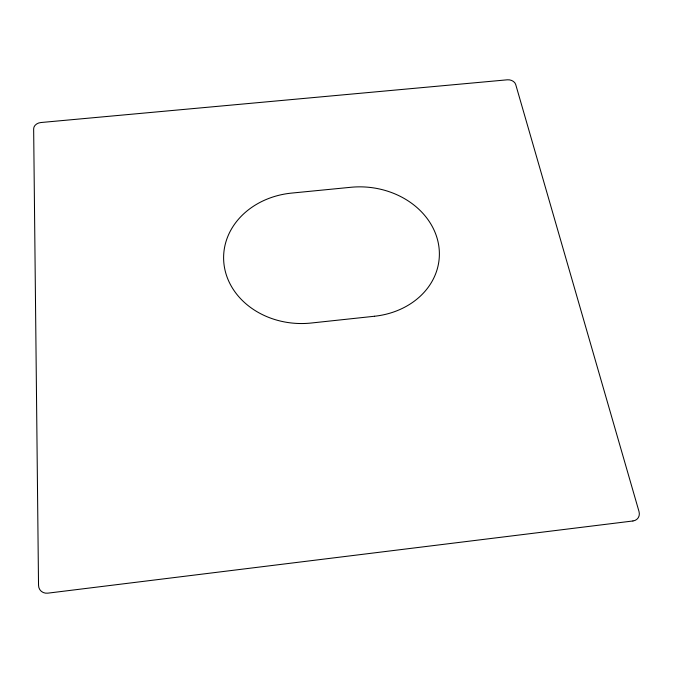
<?xml version="1.0" encoding="UTF-8"?>
<svg xmlns="http://www.w3.org/2000/svg" width="673" height="673" viewBox="0 0 673 673"><rect width="100%" height="100%" fill="white"/><g stroke="black" fill="none" stroke-linecap="round" stroke-linejoin="round"><path stroke-width="1.01" d="M632.923 520.978L47.859 593.157A9.607 8.581 -40.2 0 1 38.529 585.3L33.65 128.854A7.386 5.628 -11.5 0 1 40.893 122.528L507.324 79.809A7.083 5.334 10.4 0 1 515.711 84.52L639.022 511.581A9.245 7.908 35.8 0 1 632.923 520.978M374.491 316.251L311.22 323.023A77.454 65.449 1 0 1 224.227 265.97A77.454 65.449 1 0 1 291.695 193.084L350.894 187.279A77.193 64.835 5.4 0 1 438.476 243.996A77.193 64.835 5.4 0 1 374.491 316.251"/></g></svg>
